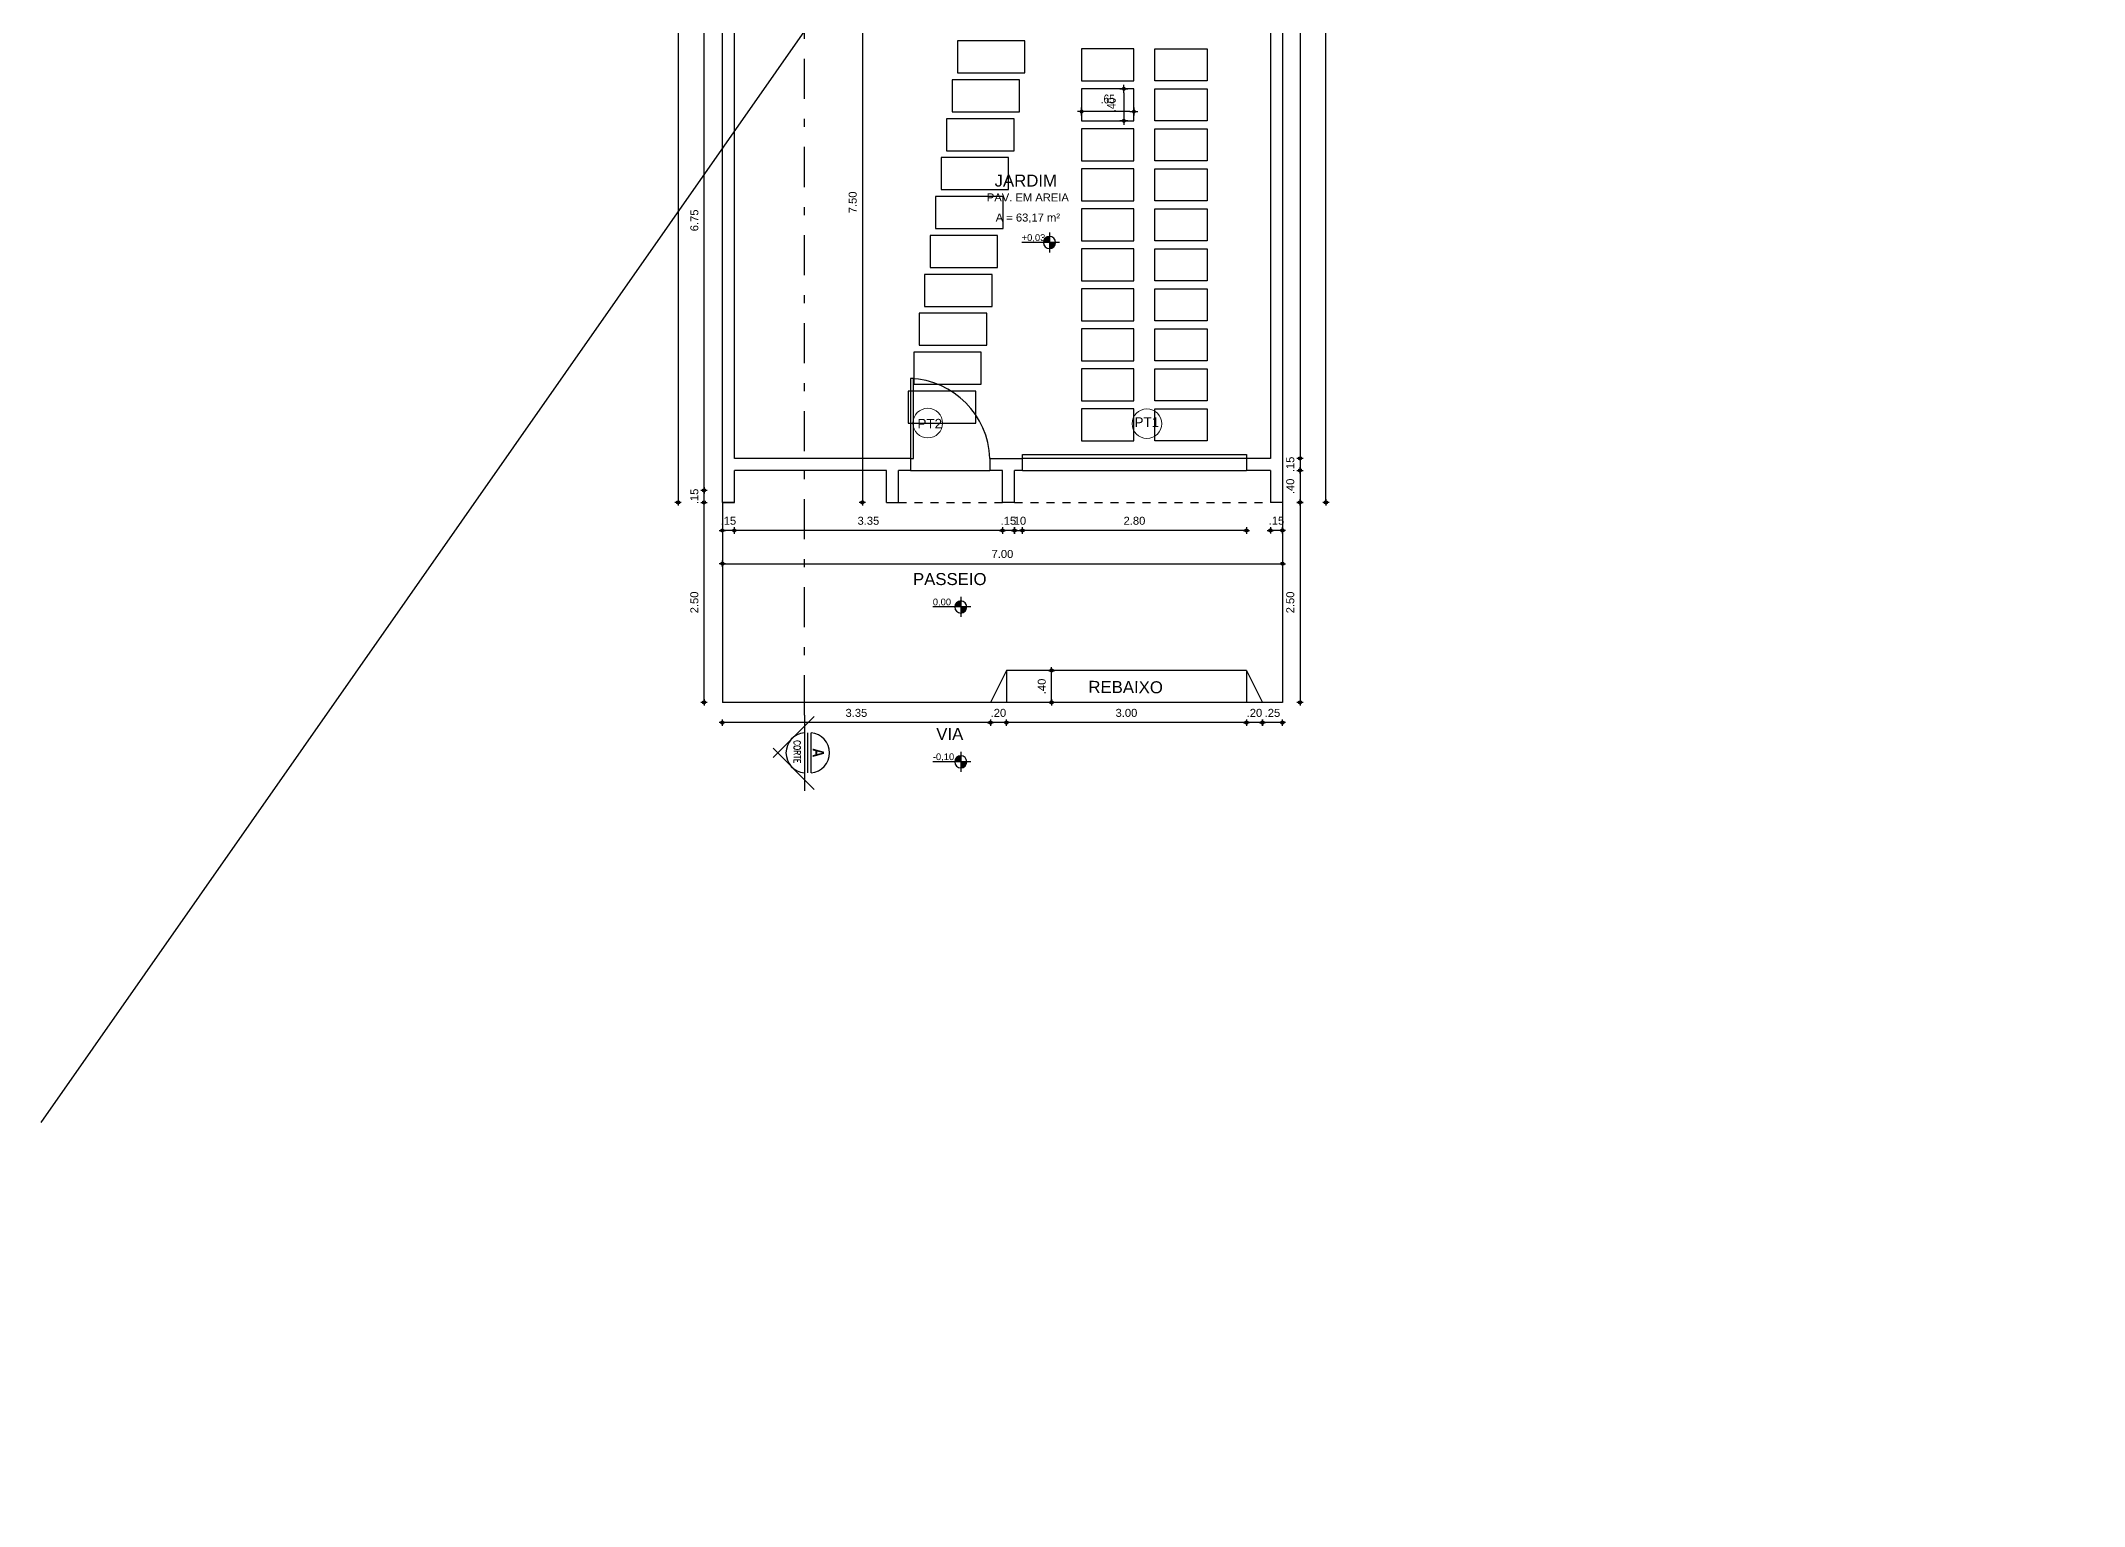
# Model space of a CAD drawing. Header units: millimetres. Extents: x 0 to 5100, y -1 to 1869.
# Drawn here: x 4680.8 to 4706.33, y 962.15 to 980.47 of the extents above; entities that cross this region are included whole.
import ezdxf
from ezdxf.enums import TextEntityAlignment as Align

# ---------------------------------------------------------------- set-up
doc = ezdxf.new("R2010")
doc.units = ezdxf.units.MM
doc.header["$LTSCALE"] = 20
doc.linetypes.add('DASHDOT', pattern=[1, 0.5, -0.25, 0, -0.25])
doc.linetypes.add('HIDDEN', pattern=[0.375, 0.25, -0.125])
for name, color, linetype in [('A-PEN-08', 8, 'Continuous'), ('A-PEN-B', 5, 'Continuous'), ('A-PEN-C', 4, 'Continuous'), ('A-PEN-G', 3, 'Continuous'), ('A-PEN-M', 6, 'Continuous'), ('A-PEN-R', 1, 'Continuous'), ('Calçada', 1, 'Continuous'), ('COTA', 7, 'Continuous'), ('COTAS', 7, 'Continuous'), ('L-Texto', 30, 'Continuous'), ('NIVEIS', 1, 'Continuous'), ('PAREDE2.5', 5, 'Continuous')]:
    doc.layers.add(name, color=color, linetype=linetype)
doc.layers.add('BLOCOS', color=4, linetype='Continuous', lineweight=9)
doc.styles.add('CARIMBO_DADOS', font='arial.ttf', dxfattribs={"height": 0.1})
doc.styles.add('F2', font='ARIALN.TTF')
doc.styles.add('REG60', font='romans.shx', dxfattribs={"width": 0.8, "height": 0.15})
doc.styles.add('REGUA80', font='arial.ttf', dxfattribs={"height": 1})
doc.styles.add('SANSSERIF2', font='sanssb__.ttf', dxfattribs={"width": 0.8})
doc.styles.get("Standard").update_dxf_attribs({"font": 'arial.ttf'})
doc.styles.add('T20', font='PORT2', dxfattribs={"height": 0.2})
doc.styles.add('TEXT', font='arial.ttf')
doc.dimstyles.new('ARQUITETURA', dxfattribs={"dimtxt": 0.11, "dimasz": 0.05, "dimexe": 0.1, "dimexo": 0, "dimgap": 0.1, "dimtad": 1, "dimzin": 5, "dimdsep": 46, "dimtxsty": 'F2', "dimblk": 'COTA', "dimcen": 0, "dimse1": 1, "dimse2": 1, "dimadec": 0, "dimazin": 0, "dimtfac": 2, "dimtix": 1, "dimtmove": 2, "dimatfit": 3, "dimldrblk": 'COTA', "dimfxl": 1, "dimtolj": 1, "dimtzin": 5, "dimarcsym": 0})
doc.dimstyles.get("Standard").update_dxf_attribs({"dimtxt": 0.18, "dimasz": 0.18, "dimexe": 0.18, "dimexo": 0.0625, "dimgap": 0.09, "dimtad": 0, "dimtih": 1, "dimtoh": 1, "dimdec": 4, "dimzin": 0, "dimdsep": 46, "dimtxsty": 'Standard', "dimcen": 0.09, "dimadec": 0, "dimazin": 0, "dimtfac": 1, "dimtdec": 4, "dimtofl": 0, "dimtmove": 0, "dimatfit": 3, "dimfxl": 1, "dimtolj": 1, "dimtzin": 0, "dimarcsym": 0})

# ---------------------------------------------------------------- blocks, each defined once
blk = doc.blocks.new('CIRCULOS')
at = {"layer": 'COTAS'}
for p, q in [((-4, 0), (4, 0)), ((0, 4), (0, -4))]:
    blk.add_line(p, q, dxfattribs=at)
for radius in [2, 1]:
    blk.add_circle((0, 0), radius, dxfattribs=at)
blk = doc.blocks.new('*D141')
at = {"layer": 'PAREDE2.5', "color": 8, "lineweight": -2, "ltscale": 0.05}
blk.add_line((4689.084, 972.209), (4689.084, 974.689), dxfattribs=at)
at = {"layer": 'PAREDE2.5', "color": 8, "lineweight": -2, "ltscale": 0.05, "xscale": 0.01, "yscale": 0.01, "zscale": 0.01}
for p, rotation in [((4689.084, 974.699), 90), ((4689.084, 972.199), 270)]:
    blk.add_blockref('CIRCULOS', p, dxfattribs=dict(at, rotation=rotation))
at = {"layer": 'PAREDE2.5', "color": 230, "ltscale": 0.05, "insert": (4688.963, 973.449), "char_height": 0.1, "attachment_point": 5, "rotation": 90, "style": 'CARIMBO_DADOS'}
blk.add_mtext('\\A1;2.50', dxfattribs=at)
blk = doc.blocks.new('*D142')
at = {"layer": 'PAREDE2.5', "color": 8, "lineweight": -2, "ltscale": 0.05}
for p, q in [((4689.084, 974.859), (4689.084, 974.869)), ((4689.084, 974.699), (4689.084, 974.849)), ((4689.084, 974.689), (4689.084, 974.679))]:
    blk.add_line(p, q, dxfattribs=at)
at = {"layer": 'PAREDE2.5', "color": 8, "lineweight": -2, "ltscale": 0.05, "xscale": 0.01, "yscale": 0.01, "zscale": 0.01}
for p, rotation in [((4689.084, 974.849), 270), ((4689.084, 974.699), 90)]:
    blk.add_blockref('CIRCULOS', p, dxfattribs=dict(at, rotation=rotation))
at = {"layer": 'PAREDE2.5', "color": 230, "ltscale": 0.05, "insert": (4688.963, 974.774), "char_height": 0.1, "attachment_point": 5, "rotation": 90, "style": 'CARIMBO_DADOS'}
blk.add_mtext('\\A1;.15', dxfattribs=at)
blk = doc.blocks.new('*D143')
at = {"layer": 'PAREDE2.5', "color": 8, "lineweight": -2, "ltscale": 0.05}
blk.add_line((4689.084, 974.859), (4689.084, 981.589), dxfattribs=at)
at = {"layer": 'PAREDE2.5', "color": 8, "lineweight": -2, "ltscale": 0.05, "xscale": 0.01, "yscale": 0.01, "zscale": 0.01}
for p, rotation in [((4689.084, 981.599), 90), ((4689.084, 974.849), 270)]:
    blk.add_blockref('CIRCULOS', p, dxfattribs=dict(at, rotation=rotation))
at = {"layer": 'PAREDE2.5', "color": 230, "ltscale": 0.05, "insert": (4688.963, 978.224), "char_height": 0.1, "attachment_point": 5, "rotation": 90, "style": 'CARIMBO_DADOS'}
blk.add_mtext('\\A1;6.75', dxfattribs=at)
blk = doc.blocks.new('*D131')
at = {"layer": 'PAREDE2.5', "color": 8, "lineweight": -2, "ltscale": 0.05}
blk.add_line((4688.76, 999.689), (4688.76, 974.709), dxfattribs=at)
at = {"layer": 'PAREDE2.5', "color": 8, "lineweight": -2, "ltscale": 0.05, "xscale": 0.01, "yscale": 0.01, "zscale": 0.01}
for p, rotation in [((4688.76, 999.699), 90), ((4688.76, 974.699), 270)]:
    blk.add_blockref('CIRCULOS', p, dxfattribs=dict(at, rotation=rotation))
at = {"layer": 'PAREDE2.5', "color": 230, "ltscale": 0.05, "insert": (4688.639, 987.199), "char_height": 0.1, "attachment_point": 5, "rotation": 90, "style": 'CARIMBO_DADOS'}
blk.add_mtext('\\A1;25.00', dxfattribs=at)
blk = doc.blocks.new('*D170')
at = {"layer": 'PAREDE2.5', "color": 8, "lineweight": -2, "ltscale": 0.05}
blk.add_line((4696.533, 986.289), (4696.533, 975.259), dxfattribs=at)
at = {"layer": 'PAREDE2.5', "color": 8, "lineweight": -2, "ltscale": 0.05, "xscale": 0.01, "yscale": 0.01, "zscale": 0.01}
for p, rotation in [((4696.533, 986.299), 90), ((4696.533, 975.249), 270)]:
    blk.add_blockref('CIRCULOS', p, dxfattribs=dict(at, rotation=rotation))
at = {"layer": 'PAREDE2.5', "color": 230, "ltscale": 0.05, "insert": (4696.411, 980.774), "char_height": 0.1, "attachment_point": 5, "rotation": 90, "style": 'CARIMBO_DADOS'}
blk.add_mtext('\\A1;11.05', dxfattribs=at)
blk = doc.blocks.new('*D171')
at = {"layer": 'PAREDE2.5', "color": 8, "lineweight": -2, "ltscale": 0.05}
for p, q in [((4696.533, 975.259), (4696.533, 975.269)), ((4696.533, 975.249), (4696.533, 975.099)), ((4696.533, 975.089), (4696.533, 975.079))]:
    blk.add_line(p, q, dxfattribs=at)
at = {"layer": 'PAREDE2.5', "color": 8, "lineweight": -2, "ltscale": 0.05, "xscale": 0.01, "yscale": 0.01, "zscale": 0.01}
for p, rotation in [((4696.533, 975.249), 270), ((4696.533, 975.099), 90)]:
    blk.add_blockref('CIRCULOS', p, dxfattribs=dict(at, rotation=rotation))
at = {"layer": 'PAREDE2.5', "color": 230, "ltscale": 0.05, "insert": (4696.411, 975.174), "char_height": 0.1, "attachment_point": 5, "rotation": 90, "style": 'CARIMBO_DADOS'}
blk.add_mtext('\\A1;.15', dxfattribs=at)
blk = doc.blocks.new('*D172')
at = {"layer": 'PAREDE2.5', "color": 8, "lineweight": -2, "ltscale": 0.05}
blk.add_line((4696.533, 975.089), (4696.533, 974.709), dxfattribs=at)
at = {"layer": 'PAREDE2.5', "color": 8, "lineweight": -2, "ltscale": 0.05, "xscale": 0.01, "yscale": 0.01, "zscale": 0.01}
for p, rotation in [((4696.533, 975.099), 90), ((4696.533, 974.699), 270)]:
    blk.add_blockref('CIRCULOS', p, dxfattribs=dict(at, rotation=rotation))
at = {"layer": 'PAREDE2.5', "color": 230, "ltscale": 0.05, "insert": (4696.411, 974.899), "char_height": 0.1, "attachment_point": 5, "rotation": 90, "style": 'CARIMBO_DADOS'}
blk.add_mtext('\\A1;.40', dxfattribs=at)
blk = doc.blocks.new('*D173')
at = {"layer": 'PAREDE2.5', "color": 8, "lineweight": -2, "ltscale": 0.05}
blk.add_line((4696.533, 974.689), (4696.533, 972.209), dxfattribs=at)
at = {"layer": 'PAREDE2.5', "color": 8, "lineweight": -2, "ltscale": 0.05, "xscale": 0.01, "yscale": 0.01, "zscale": 0.01}
for p, rotation in [((4696.533, 974.699), 90), ((4696.533, 972.199), 270)]:
    blk.add_blockref('CIRCULOS', p, dxfattribs=dict(at, rotation=rotation))
at = {"layer": 'PAREDE2.5', "color": 230, "ltscale": 0.05, "insert": (4696.411, 973.449), "char_height": 0.1, "attachment_point": 5, "rotation": 90, "style": 'CARIMBO_DADOS'}
blk.add_mtext('\\A1;2.50', dxfattribs=at)
blk = doc.blocks.new('*D135')
at = {"layer": 'PAREDE2.5', "color": 8, "lineweight": -2, "ltscale": 0.05}
blk.add_line((4696.856, 974.709), (4696.856, 999.689), dxfattribs=at)
at = {"layer": 'PAREDE2.5', "color": 8, "lineweight": -2, "ltscale": 0.05, "xscale": 0.01, "yscale": 0.01, "zscale": 0.01}
for p, rotation in [((4696.856, 999.699), 90), ((4696.856, 974.699), 270)]:
    blk.add_blockref('CIRCULOS', p, dxfattribs=dict(at, rotation=rotation))
at = {"layer": 'PAREDE2.5', "color": 230, "ltscale": 0.05, "insert": (4696.735, 987.199), "char_height": 0.1, "attachment_point": 5, "rotation": 90, "style": 'CARIMBO_DADOS'}
blk.add_mtext('\\A1;25.00', dxfattribs=at)
blk = doc.blocks.new('*D174')
at = {"layer": 'PAREDE2.5', "color": 8, "lineweight": -2, "ltscale": 0.05}
for p, q in [((4696.153, 974.349), (4696.143, 974.349)), ((4696.313, 974.349), (4696.163, 974.349)), ((4696.323, 974.349), (4696.333, 974.349))]:
    blk.add_line(p, q, dxfattribs=at)
at = {"layer": 'PAREDE2.5', "color": 8, "lineweight": -2, "ltscale": 0.05, "xscale": 0.01, "yscale": 0.01, "zscale": 0.01}
blk.add_blockref('CIRCULOS', (4696.163, 974.349), dxfattribs=at)
at = {"layer": 'PAREDE2.5', "color": 8, "lineweight": -2, "ltscale": 0.05, "xscale": 0.01, "yscale": 0.01, "zscale": 0.01, "rotation": 180}
blk.add_blockref('CIRCULOS', (4696.313, 974.349), dxfattribs=at)
at = {"layer": 'PAREDE2.5', "color": 230, "ltscale": 0.05, "insert": (4696.238, 974.47), "char_height": 0.1, "attachment_point": 5, "style": 'CARIMBO_DADOS'}
blk.add_mtext('\\A1;.15', dxfattribs=at)
blk = doc.blocks.new('*D175')
at = {"layer": 'PAREDE2.5', "color": 8, "lineweight": -2, "ltscale": 0.05}
for p, q in [((4695.853, -0.751), (4695.843, -0.751)), ((4696.163, -0.751), (4695.863, -0.751)), ((4696.173, -0.751), (4696.183, -0.751))]:
    blk.add_line(p, q, dxfattribs=at)
at = {"layer": 'PAREDE2.5', "color": 8, "lineweight": -2, "ltscale": 0.05, "xscale": 0.01, "yscale": 0.01, "zscale": 0.01}
blk.add_blockref('CIRCULOS', (4695.863, -0.751), dxfattribs=at)
at = {"layer": 'PAREDE2.5', "color": 8, "lineweight": -2, "ltscale": 0.05, "xscale": 0.01, "yscale": 0.01, "zscale": 0.01, "rotation": 180}
blk.add_blockref('CIRCULOS', (4696.163, -0.751), dxfattribs=at)
at = {"layer": 'PAREDE2.5', "color": 230, "ltscale": 0.05, "insert": (4696.013, -0.63), "char_height": 0.1, "attachment_point": 5, "style": 'CARIMBO_DADOS'}
blk.add_mtext('\\A1;.30', dxfattribs=at)
blk = doc.blocks.new('*D176')
at = {"layer": 'PAREDE2.5', "color": 8, "lineweight": -2, "ltscale": 0.05}
blk.add_line((4695.853, 974.348), (4693.073, 974.348), dxfattribs=at)
at = {"layer": 'PAREDE2.5', "color": 8, "lineweight": -2, "ltscale": 0.05, "xscale": 0.01, "yscale": 0.01, "zscale": 0.01, "rotation": 180}
blk.add_blockref('CIRCULOS', (4693.063, 974.348), dxfattribs=at)
at = {"layer": 'PAREDE2.5', "color": 8, "lineweight": -2, "ltscale": 0.05, "xscale": 0.01, "yscale": 0.01, "zscale": 0.01}
blk.add_blockref('CIRCULOS', (4695.863, 974.348), dxfattribs=at)
at = {"layer": 'PAREDE2.5', "color": 230, "ltscale": 0.05, "insert": (4694.463, 974.469), "char_height": 0.1, "attachment_point": 5, "style": 'CARIMBO_DADOS'}
blk.add_mtext('\\A1;2.80', dxfattribs=at)
blk = doc.blocks.new('*D177')
at = {"layer": 'PAREDE2.5', "color": 8, "lineweight": -2, "ltscale": 0.05}
for p, q in [((4692.803, 974.348), (4692.793, 974.348)), ((4692.963, 974.348), (4692.813, 974.348)), ((4692.973, 974.348), (4692.983, 974.348))]:
    blk.add_line(p, q, dxfattribs=at)
at = {"layer": 'PAREDE2.5', "color": 8, "lineweight": -2, "ltscale": 0.05, "xscale": 0.01, "yscale": 0.01, "zscale": 0.01}
blk.add_blockref('CIRCULOS', (4692.813, 974.348), dxfattribs=at)
at = {"layer": 'PAREDE2.5', "color": 8, "lineweight": -2, "ltscale": 0.05, "xscale": 0.01, "yscale": 0.01, "zscale": 0.01, "rotation": 180}
blk.add_blockref('CIRCULOS', (4692.963, 974.348), dxfattribs=at)
at = {"layer": 'PAREDE2.5', "color": 230, "ltscale": 0.05, "insert": (4692.888, 974.469), "char_height": 0.1, "attachment_point": 5, "style": 'CARIMBO_DADOS'}
blk.add_mtext('\\A1;.15', dxfattribs=at)
blk = doc.blocks.new('*D136')
at = {"layer": 'PAREDE2.5', "color": 8, "lineweight": -2, "ltscale": 0.05}
blk.add_line((4692.803, 974.348), (4689.473, 974.348), dxfattribs=at)
at = {"layer": 'PAREDE2.5', "color": 8, "lineweight": -2, "ltscale": 0.05, "xscale": 0.01, "yscale": 0.01, "zscale": 0.01, "rotation": 180}
blk.add_blockref('CIRCULOS', (4689.463, 974.348), dxfattribs=at)
at = {"layer": 'PAREDE2.5', "color": 8, "lineweight": -2, "ltscale": 0.05, "xscale": 0.01, "yscale": 0.01, "zscale": 0.01}
blk.add_blockref('CIRCULOS', (4692.813, 974.348), dxfattribs=at)
at = {"layer": 'PAREDE2.5', "color": 230, "ltscale": 0.05, "insert": (4691.138, 974.469), "char_height": 0.1, "attachment_point": 5, "style": 'CARIMBO_DADOS'}
blk.add_mtext('\\A1;3.35', dxfattribs=at)
blk = doc.blocks.new('*D137')
at = {"layer": 'PAREDE2.5', "color": 8, "lineweight": -2, "ltscale": 0.05}
for p, q in [((4689.303, 974.348), (4689.293, 974.348)), ((4689.463, 974.348), (4689.313, 974.348)), ((4689.473, 974.348), (4689.483, 974.348))]:
    blk.add_line(p, q, dxfattribs=at)
at = {"layer": 'PAREDE2.5', "color": 8, "lineweight": -2, "ltscale": 0.05, "xscale": 0.01, "yscale": 0.01, "zscale": 0.01}
blk.add_blockref('CIRCULOS', (4689.313, 974.348), dxfattribs=at)
at = {"layer": 'PAREDE2.5', "color": 8, "lineweight": -2, "ltscale": 0.05, "xscale": 0.01, "yscale": 0.01, "zscale": 0.01, "rotation": 180}
blk.add_blockref('CIRCULOS', (4689.463, 974.348), dxfattribs=at)
at = {"layer": 'PAREDE2.5', "color": 230, "ltscale": 0.05, "insert": (4689.388, 974.469), "char_height": 0.1, "attachment_point": 5, "style": 'CARIMBO_DADOS'}
blk.add_mtext('\\A1;.15', dxfattribs=at)
blk = doc.blocks.new('*D178')
at = {"layer": 'PAREDE2.5', "color": 8, "lineweight": -2, "ltscale": 0.05}
blk.add_line((4689.323, 973.933), (4696.303, 973.933), dxfattribs=at)
at = {"layer": 'PAREDE2.5', "color": 8, "lineweight": -2, "ltscale": 0.05, "xscale": 0.01, "yscale": 0.01, "zscale": 0.01, "rotation": 180}
blk.add_blockref('CIRCULOS', (4689.313, 973.933), dxfattribs=at)
at = {"layer": 'PAREDE2.5', "color": 8, "lineweight": -2, "ltscale": 0.05, "xscale": 0.01, "yscale": 0.01, "zscale": 0.01}
blk.add_blockref('CIRCULOS', (4696.313, 973.933), dxfattribs=at)
at = {"layer": 'PAREDE2.5', "color": 230, "ltscale": 0.05, "insert": (4692.813, 974.054), "char_height": 0.1, "attachment_point": 5, "style": 'CARIMBO_DADOS'}
blk.add_mtext('\\A1;7.00', dxfattribs=at)
blk = doc.blocks.new('cotas')
at = {"layer": 'L-Texto'}
h = blk.add_hatch(color=6, dxfattribs=at)
h.paths.add_polyline_path([(0.135, 0, 0.414214), (0, 0.135), (0, 0)])
h.paths.add_polyline_path([(0, 0), (-0.135, 0, 0.414214), (0, -0.135)])
for p, q in [((-0.223, 0), (0.621, 0)), ((0, 0.223), (0, -0.223))]:
    blk.add_line(p, q, dxfattribs=at)
blk.add_circle((0, 0), 0.135, dxfattribs=at)
at = {"layer": 'L-Texto', "color": 6, "style": 'T20'}
blk.add_attdef('COTA', (0.167, 0.038), '', height=0.15, dxfattribs=at)
blk = doc.blocks.new('*D179')
at = {"layer": 'PAREDE2.5', "color": 8, "lineweight": -2, "ltscale": 0.05}
for p, q in [((4696.053, 971.947), (4696.043, 971.947)), ((4696.313, 971.947), (4696.063, 971.947)), ((4696.323, 971.947), (4696.333, 971.947))]:
    blk.add_line(p, q, dxfattribs=at)
at = {"layer": 'PAREDE2.5', "color": 8, "lineweight": -2, "ltscale": 0.05, "xscale": 0.01, "yscale": 0.01, "zscale": 0.01}
blk.add_blockref('CIRCULOS', (4696.063, 971.947), dxfattribs=at)
at = {"layer": 'PAREDE2.5', "color": 8, "lineweight": -2, "ltscale": 0.05, "xscale": 0.01, "yscale": 0.01, "zscale": 0.01, "rotation": 180}
blk.add_blockref('CIRCULOS', (4696.313, 971.947), dxfattribs=at)
at = {"layer": 'PAREDE2.5', "color": 230, "ltscale": 0.05, "insert": (4696.188, 972.068), "char_height": 0.1, "attachment_point": 5, "style": 'CARIMBO_DADOS'}
blk.add_mtext('\\A1;.25', dxfattribs=at)
blk = doc.blocks.new('*D180')
at = {"layer": 'PAREDE2.5', "color": 8, "lineweight": -2, "ltscale": 0.05}
for p, q in [((4695.853, 971.947), (4695.843, 971.947)), ((4696.063, 971.947), (4695.863, 971.947)), ((4696.073, 971.947), (4696.083, 971.947))]:
    blk.add_line(p, q, dxfattribs=at)
at = {"layer": 'PAREDE2.5', "color": 8, "lineweight": -2, "ltscale": 0.05, "xscale": 0.01, "yscale": 0.01, "zscale": 0.01}
blk.add_blockref('CIRCULOS', (4695.863, 971.947), dxfattribs=at)
at = {"layer": 'PAREDE2.5', "color": 8, "lineweight": -2, "ltscale": 0.05, "xscale": 0.01, "yscale": 0.01, "zscale": 0.01, "rotation": 180}
blk.add_blockref('CIRCULOS', (4696.063, 971.947), dxfattribs=at)
at = {"layer": 'PAREDE2.5', "color": 230, "ltscale": 0.05, "insert": (4695.963, 972.068), "char_height": 0.1, "attachment_point": 5, "style": 'CARIMBO_DADOS'}
blk.add_mtext('\\A1;.20', dxfattribs=at)
blk = doc.blocks.new('*D181')
at = {"layer": 'PAREDE2.5', "color": 8, "lineweight": -2, "ltscale": 0.05}
blk.add_line((4695.853, 971.947), (4692.873, 971.947), dxfattribs=at)
at = {"layer": 'PAREDE2.5', "color": 8, "lineweight": -2, "ltscale": 0.05, "xscale": 0.01, "yscale": 0.01, "zscale": 0.01, "rotation": 180}
blk.add_blockref('CIRCULOS', (4692.863, 971.947), dxfattribs=at)
at = {"layer": 'PAREDE2.5', "color": 8, "lineweight": -2, "ltscale": 0.05, "xscale": 0.01, "yscale": 0.01, "zscale": 0.01}
blk.add_blockref('CIRCULOS', (4695.863, 971.947), dxfattribs=at)
at = {"layer": 'PAREDE2.5', "color": 230, "ltscale": 0.05, "insert": (4694.363, 972.068), "char_height": 0.1, "attachment_point": 5, "style": 'CARIMBO_DADOS'}
blk.add_mtext('\\A1;3.00', dxfattribs=at)
blk = doc.blocks.new('*D182')
at = {"layer": 'PAREDE2.5', "color": 8, "lineweight": -2, "ltscale": 0.05}
for p, q in [((4692.653, 971.947), (4692.643, 971.947)), ((4692.863, 971.947), (4692.663, 971.947)), ((4692.873, 971.947), (4692.883, 971.947))]:
    blk.add_line(p, q, dxfattribs=at)
at = {"layer": 'PAREDE2.5', "color": 8, "lineweight": -2, "ltscale": 0.05, "xscale": 0.01, "yscale": 0.01, "zscale": 0.01}
blk.add_blockref('CIRCULOS', (4692.663, 971.947), dxfattribs=at)
at = {"layer": 'PAREDE2.5', "color": 8, "lineweight": -2, "ltscale": 0.05, "xscale": 0.01, "yscale": 0.01, "zscale": 0.01, "rotation": 180}
blk.add_blockref('CIRCULOS', (4692.863, 971.947), dxfattribs=at)
at = {"layer": 'PAREDE2.5', "color": 230, "ltscale": 0.05, "insert": (4692.763, 972.068), "char_height": 0.1, "attachment_point": 5, "style": 'CARIMBO_DADOS'}
blk.add_mtext('\\A1;.20', dxfattribs=at)
blk = doc.blocks.new('*D183')
at = {"layer": 'PAREDE2.5', "color": 8, "lineweight": -2, "ltscale": 0.05}
blk.add_line((4692.653, 971.947), (4689.323, 971.947), dxfattribs=at)
at = {"layer": 'PAREDE2.5', "color": 8, "lineweight": -2, "ltscale": 0.05, "xscale": 0.01, "yscale": 0.01, "zscale": 0.01, "rotation": 180}
blk.add_blockref('CIRCULOS', (4689.313, 971.947), dxfattribs=at)
at = {"layer": 'PAREDE2.5', "color": 8, "lineweight": -2, "ltscale": 0.05, "xscale": 0.01, "yscale": 0.01, "zscale": 0.01}
blk.add_blockref('CIRCULOS', (4692.663, 971.947), dxfattribs=at)
at = {"layer": 'PAREDE2.5', "color": 230, "ltscale": 0.05, "insert": (4690.988, 972.068), "char_height": 0.1, "attachment_point": 5, "style": 'CARIMBO_DADOS'}
blk.add_mtext('\\A1;3.35', dxfattribs=at)
blk = doc.blocks.new('*D184')
at = {"layer": 'PAREDE2.5', "color": 8, "lineweight": -2, "ltscale": 0.05}
blk.add_line((4693.427, 972.209), (4693.427, 972.589), dxfattribs=at)
at = {"layer": 'PAREDE2.5', "color": 8, "lineweight": -2, "ltscale": 0.05, "xscale": 0.01, "yscale": 0.01, "zscale": 0.01}
for p, rotation in [((4693.427, 972.599), 90), ((4693.427, 972.199), 270)]:
    blk.add_blockref('CIRCULOS', p, dxfattribs=dict(at, rotation=rotation))
at = {"layer": 'PAREDE2.5', "color": 230, "ltscale": 0.05, "insert": (4693.305, 972.399), "char_height": 0.1, "attachment_point": 5, "rotation": 90, "style": 'CARIMBO_DADOS'}
blk.add_mtext('\\A1;.40', dxfattribs=at)
blk = doc.blocks.new('*D210')
at = {"layer": 'PAREDE2.5', "color": 8, "lineweight": -2, "ltscale": 0.05}
blk.add_line((4691.063, 982.189), (4691.063, 974.709), dxfattribs=at)
at = {"layer": 'PAREDE2.5', "color": 8, "lineweight": -2, "ltscale": 0.05, "xscale": 0.01, "yscale": 0.01, "zscale": 0.01}
for p, rotation in [((4691.063, 982.199), 90), ((4691.063, 974.699), 270)]:
    blk.add_blockref('CIRCULOS', p, dxfattribs=dict(at, rotation=rotation))
at = {"layer": 'PAREDE2.5', "color": 230, "ltscale": 0.05, "insert": (4690.942, 978.449), "char_height": 0.1, "attachment_point": 5, "rotation": 90, "style": 'CARIMBO_DADOS'}
blk.add_mtext('\\A1;7.50', dxfattribs=at)
blk = doc.blocks.new('*D212')
at = {"layer": 'Calçada', "color": 8, "lineweight": -2, "ltscale": 0.05}
for p, q in [((4692.953, 974.348), (4692.943, 974.348)), ((4692.963, 974.348), (4693.063, 974.348)), ((4693.073, 974.348), (4693.083, 974.348))]:
    blk.add_line(p, q, dxfattribs=at)
at = {"layer": 'Calçada', "color": 8, "lineweight": -2, "ltscale": 0.05, "xscale": 0.01, "yscale": 0.01, "zscale": 0.01}
blk.add_blockref('CIRCULOS', (4692.963, 974.348), dxfattribs=at)
at = {"layer": 'Calçada', "color": 8, "lineweight": -2, "ltscale": 0.05, "xscale": 0.01, "yscale": 0.01, "zscale": 0.01, "rotation": 180}
blk.add_blockref('CIRCULOS', (4693.063, 974.348), dxfattribs=at)
at = {"layer": 'Calçada', "color": 230, "ltscale": 0.05, "insert": (4693.013, 974.469), "char_height": 0.1, "attachment_point": 5, "style": 'CARIMBO_DADOS'}
blk.add_mtext('\\A1;.10', dxfattribs=at)
blk = doc.blocks.new('COTA')
at = {"layer": 'COTA'}
for p, q in [((-1, 0), (1, 0)), ((0, 1), (0, -1))]:
    blk.add_line(p, q, dxfattribs=at)
at = {"layer": 'COTA', "const_width": 0.5}
blk.add_lwpolyline([(-0.25, 0, 1), (0.25, 0, 1)], format="xyb", close=True, dxfattribs=at)
blk = doc.blocks.new('*D291')
at = {"color": 0, "lineweight": -2}
blk.add_line((4694.407, 979.584), (4693.853, 979.584), dxfattribs=at)
at = {"color": 0, "lineweight": -2, "xscale": 0.05, "yscale": 0.05, "zscale": 0.05, "rotation": 180}
blk.add_blockref('COTA', (4693.803, 979.584), dxfattribs=at)
at = {"color": 0, "lineweight": -2, "xscale": 0.05, "yscale": 0.05, "zscale": 0.05}
blk.add_blockref('COTA', (4694.457, 979.584), dxfattribs=at)
at = {"color": 0, "insert": (4694.13, 979.74), "char_height": 0.11, "attachment_point": 5, "style": 'F2'}
blk.add_mtext('\\A1;.65', dxfattribs=at)
blk = doc.blocks.new('*D292')
at = {"color": 0, "lineweight": -2}
blk.add_line((4694.331, 979.819), (4694.331, 979.519), dxfattribs=at)
at = {"color": 0, "lineweight": -2, "xscale": 0.05, "yscale": 0.05, "zscale": 0.05}
for p, rotation in [((4694.331, 979.869), 90), ((4694.331, 979.469), 270)]:
    blk.add_blockref('COTA', p, dxfattribs=dict(at, rotation=rotation))
at = {"color": 0, "insert": (4694.175, 979.669), "char_height": 0.11, "attachment_point": 5, "rotation": 90, "style": 'F2'}
blk.add_mtext('\\A1;.40', dxfattribs=at)

msp = doc.modelspace()

# ---------------------------------------------------------------- linework, layer by layer
at = {"color": 4}
msp.add_line((4706.332, 1003.463), (4680.796, 966.947), dxfattribs=at)
at = {"layer": 'A-PEN-08', "linetype": 'HIDDEN', "ltscale": 0.001}
for p, q in [((4691.513, 974.699), (4692.813, 974.699)), ((4692.963, 974.699), (4696.163, 974.699))]:
    msp.add_line(p, q, dxfattribs=at)
at = {"layer": 'A-PEN-B', "ltscale": 0.05}
for p, q in [((4690.461, 972.025), (4689.946, 971.51)), ((4690.338, 972.041), (4690.338, 971.096)), ((4690.461, 971.112), (4689.946, 971.627))]:
    msp.add_line(p, q, dxfattribs=at)
at = {"layer": 'A-PEN-C', "ltscale": 0.05}
for p, q in [((4691.663, 975.099), (4692.657, 975.099)), ((4693.063, 975.099), (4695.863, 975.099)), ((4689.313, 974.699), (4689.313, 972.199)), ((4696.313, 974.699), (4696.313, 972.199)), ((4692.863, 972.599), (4692.663, 972.199)), ((4695.863, 972.599), (4692.863, 972.599)), ((4692.863, 972.599), (4692.863, 972.199)), ((4695.863, 972.599), (4695.863, 972.199)), ((4695.863, 972.599), (4696.063, 972.199)), ((4696.313, 972.199), (4689.313, 972.199))]:
    msp.add_line(p, q, dxfattribs=at)
at = {"layer": 'A-PEN-C'}
for points in [[(4692.251, 980.066), (4693.095, 980.066), (4693.095, 980.466), (4692.251, 980.466)], [(4693.803, 979.969), (4694.457, 979.969), (4694.457, 980.369), (4693.803, 980.369)], [(4695.37, 979.969), (4694.716, 979.969), (4694.716, 980.369), (4695.37, 980.369)], [(4692.183, 979.58), (4693.027, 979.58), (4693.027, 979.98), (4692.183, 979.98)], [(4693.803, 979.469), (4694.457, 979.469), (4694.457, 979.869), (4693.803, 979.869)], [(4695.37, 979.469), (4694.716, 979.469), (4694.716, 979.869), (4695.37, 979.869)], [(4692.115, 979.094), (4692.958, 979.094), (4692.958, 979.494), (4692.115, 979.494)], [(4693.803, 978.969), (4694.457, 978.969), (4694.457, 979.369), (4693.803, 979.369)], [(4695.37, 978.969), (4694.716, 978.969), (4694.716, 979.369), (4695.37, 979.369)], [(4692.046, 978.608), (4692.89, 978.608), (4692.89, 979.008), (4692.046, 979.008)], [(4693.803, 978.469), (4694.457, 978.469), (4694.457, 978.869), (4693.803, 978.869)], [(4695.37, 978.469), (4694.716, 978.469), (4694.716, 978.869), (4695.37, 978.869)], [(4691.978, 978.121), (4692.822, 978.121), (4692.822, 978.521), (4691.978, 978.521)], [(4693.803, 977.969), (4694.457, 977.969), (4694.457, 978.369), (4693.803, 978.369)], [(4695.37, 977.969), (4694.716, 977.969), (4694.716, 978.369), (4695.37, 978.369)], [(4691.91, 977.635), (4692.753, 977.635), (4692.753, 978.035), (4691.91, 978.035)], [(4693.803, 977.469), (4694.457, 977.469), (4694.457, 977.869), (4693.803, 977.869)], [(4695.37, 977.469), (4694.716, 977.469), (4694.716, 977.869), (4695.37, 977.869)], [(4691.841, 977.149), (4692.685, 977.149), (4692.685, 977.549), (4691.841, 977.549)], [(4693.803, 976.969), (4694.457, 976.969), (4694.457, 977.369), (4693.803, 977.369)], [(4695.37, 976.969), (4694.716, 976.969), (4694.716, 977.369), (4695.37, 977.369)], [(4691.773, 976.663), (4692.617, 976.663), (4692.617, 977.063), (4691.773, 977.063)], [(4693.803, 976.469), (4694.457, 976.469), (4694.457, 976.869), (4693.803, 976.869)], [(4695.37, 976.469), (4694.716, 976.469), (4694.716, 976.869), (4695.37, 976.869)], [(4691.705, 976.176), (4692.548, 976.176), (4692.548, 976.576), (4691.705, 976.576)], [(4693.803, 975.969), (4694.457, 975.969), (4694.457, 976.369), (4693.803, 976.369)], [(4695.37, 975.969), (4694.716, 975.969), (4694.716, 976.369), (4695.37, 976.369)], [(4691.636, 975.69), (4692.48, 975.69), (4692.48, 976.09), (4691.636, 976.09)], [(4693.803, 975.469), (4694.457, 975.469), (4694.457, 975.869), (4693.803, 975.869)], [(4695.37, 975.469), (4694.716, 975.469), (4694.716, 975.869), (4695.37, 975.869)]]:
    msp.add_lwpolyline(points, close=True, dxfattribs=at)
at = {"layer": 'A-PEN-G', "ltscale": 0.05}
for p, q in [((4690.38, 971.319), (4690.38, 971.819)), ((4690.422, 971.319), (4690.422, 971.819))]:
    msp.add_line(p, q, dxfattribs=at)
for points in [[(4691.663, 976.249), (4691.663, 975.249), (4691.703, 975.249), (4691.703, 976.249)], [(4695.863, 975.249), (4693.063, 975.249), (4693.063, 975.299), (4695.863, 975.299)]]:
    msp.add_lwpolyline(points, close=True, dxfattribs=at)
for centre, radius, start, end in [((4691.619, 975.211), 1.039, 2.0886, 87.5708), ((4690.359, 971.569), 0.251, 94.7802, 265.2198), ((4690.401, 971.569), 0.251, 274.7802, 85.2198)]:
    msp.add_arc(centre, radius, start, end, dxfattribs=at)
at = {"layer": 'A-PEN-R', "linetype": 'DASHDOT', "ltscale": 0.05}
msp.add_line((4690.338, 972.041), (4690.338, 999.939), dxfattribs=at)
at = {"layer": 'BLOCOS'}
for centre in [(4691.88, 975.69), (4694.619, 975.683)]:
    msp.add_circle(centre, 0.185, dxfattribs=at)
at = {"layer": 'PAREDE2.5', "ltscale": 0.05}
for p, q in [((4689.313, 974.699), (4689.313, 999.699)), ((4696.313, 999.699), (4696.313, 974.699)), ((4696.163, 993.449), (4696.163, 975.249)), ((4689.463, 975.249), (4689.463, 982.199)), ((4691.163, 975.249), (4689.463, 975.249)), ((4691.363, 975.099), (4689.463, 975.099)), ((4689.463, 974.699), (4689.463, 975.099)), ((4691.663, 975.249), (4691.163, 975.249)), ((4691.363, 974.699), (4691.363, 975.099)), ((4691.663, 975.099), (4691.513, 975.099)), ((4691.513, 974.699), (4691.513, 975.099)), ((4691.663, 975.249), (4691.663, 975.099)), ((4692.657, 975.249), (4692.657, 975.099)), ((4692.657, 975.249), (4693.063, 975.249)), ((4692.813, 975.099), (4692.657, 975.099)), ((4692.813, 974.699), (4692.813, 975.099)), ((4693.063, 975.099), (4692.963, 975.099)), ((4692.963, 974.699), (4692.963, 975.099)), ((4693.063, 975.099), (4693.063, 975.249)), ((4696.163, 975.249), (4695.863, 975.249)), ((4695.863, 975.249), (4695.863, 975.099)), ((4696.163, 975.099), (4695.863, 975.099)), ((4696.163, 975.099), (4696.163, 974.849)), ((4696.163, 974.849), (4696.163, 974.699)), ((4696.164, 974.849), (4696.163, 974.849)), ((4689.313, 974.699), (4689.463, 974.699)), ((4689.463, 974.699), (4689.313, 974.699)), ((4691.363, 974.699), (4691.513, 974.699)), ((4692.963, 974.699), (4692.813, 974.699)), ((4696.313, 974.699), (4696.163, 974.699))]:
    msp.add_line(p, q, dxfattribs=at)

# ---------------------------------------------------------------- block references
at = {"layer": 'NIVEIS', "color": 1}
ref = msp.add_blockref('cotas', (4693.402, 977.947), dxfattribs=dict(at, xscale=-0.5599999999994552, yscale=0.5599999999995505, zscale=0.5599999999999999))
ref.add_attrib('COTA', '+0,03', (4693.053, 977.967), dxfattribs={"color": 1, "height": 0.084, "style": 'TEXT'})
ref = msp.add_blockref('cotas', (4692.292, 973.392), dxfattribs=dict(at, xscale=-0.5599999999994552, yscale=0.5599999999995505, zscale=0.5599999999999999))
ref.add_attrib('COTA', '0,00', (4691.943, 973.413), dxfattribs={"color": 1, "height": 0.084, "style": 'TEXT'})
ref = msp.add_blockref('cotas', (4692.292, 971.457), dxfattribs=dict(at, xscale=-0.5599999999994552, yscale=0.5599999999995505, zscale=0.5599999999999999))
ref.add_attrib('COTA', '-0,10', (4691.943, 971.478), dxfattribs={"color": 1, "height": 0.084, "style": 'TEXT'})

# ---------------------------------------------------------------- texts
at = {"color": 230, "attachment_point": 5, "style": 'CARIMBO_DADOS'}
for s, insert, char_height in [('JARDIM', (4693.105, 978.72), 0.15), ('PAV. EM AREIA', (4693.131, 978.511), 0.1), ('A = 63,17 m²', (4693.131, 978.25), 0.1), ('PASSEIO', (4692.155, 973.74), 0.15), ('VIA', (4692.155, 971.805), 0.15)]:
    msp.add_mtext(s, dxfattribs=dict(at, insert=insert, char_height=char_height))
at = {"color": 230, "insert": (4694.353, 972.39), "char_height": 0.15, "attachment_point": 5, "rotation": 359.5827, "style": 'CARIMBO_DADOS'}
msp.add_mtext('REBAIXO', dxfattribs=at)
at = {"layer": 'A-PEN-M', "ltscale": 0.05, "width": 0.8}
for s, height, style, p in [('CORTE', 0.0851, 'REG60', (4690.206, 971.727)), ('A', 0.142, 'SANSSERIF2', (4690.44, 971.627))]:
    msp.add_text(s, height=height, rotation=270, dxfattribs=dict(at, style=style)).set_placement(p)
at = {"layer": 'BLOCOS', "style": 'REGUA80'}
for s, p in [('PT1', (4694.618, 975.642)), ('PT2', (4691.905, 975.623))]:
    msp.add_text(s, height=0.12, dxfattribs=at).set_placement(p, align=Align.CENTER)

# ---------------------------------------------------------------- dimensions: what is measured, and where the dimension line sits
at = {"color": 4}
dim = msp.add_linear_dim(base=(4693.803, 979.584), p1=(4694.457, 979.869), p2=(4693.803, 979.869), dimstyle='ARQUITETURA', override={"dimfxl": 0.5, "dimfxlon": 1}, dxfattribs=at)
dim.commit()
dim.dimension.update_dxf_attribs({"geometry": '*D291', "text_midpoint": (4694.13, 979.74)})
dim = msp.add_linear_dim(base=(4694.331, 979.469), p1=(4694.457, 979.869), p2=(4694.457, 979.469), angle=90, dimstyle='ARQUITETURA', override={"dimfxl": 0.5, "dimfxlon": 1}, dxfattribs=at)
dim.commit()
dim.dimension.update_dxf_attribs({"geometry": '*D292', "text_midpoint": (4694.175, 979.669)})
at = {"layer": 'Calçada', "ltscale": 0.05}
dim = msp.add_linear_dim(base=(4693.063, 974.348), p1=(4692.963, 974.699), p2=(4693.063, 975.099), dimstyle='Standard', override={"dimtxt": 0.1, "dimasz": 0.01, "dimexe": 0, "dimexo": 0, "dimgap": 0.07, "dimtad": 1, "dimtih": 0, "dimtoh": 0, "dimdec": 2, "dimzin": 5, "dimtxsty": 'CARIMBO_DADOS', "dimblk1": 'CIRCULOS', "dimblk2": 'CIRCULOS', "dimsah": 1, "dimcen": 0, "dimse1": 1, "dimse2": 1, "dimclrd": 8, "dimclre": 8, "dimclrt": 230, "dimtfac": 100, "dimtdec": 2, "dimtix": 1, "dimtofl": 1, "dimtmove": 2, "dimldrblk": 'CIRCULOS', "dimtzin": 5}, dxfattribs=at)
dim.commit()
dim.dimension.update_dxf_attribs({"geometry": '*D212', "text_midpoint": (4693.013, 974.469)})
at = {"layer": 'PAREDE2.5', "ltscale": 0.05}
for base, p1, p2, picture, middle in [((4688.76, 974.699), (4689.313, 999.699), (4689.313, 974.699), '*D131', (4688.639, 987.199)), ((4696.856, 999.699), (4696.313, 974.699), (4696.313, 999.699), '*D135', (4696.735, 987.199)), ((4696.533, 975.249), (4695.263, 986.299), (4696.163, 975.249), '*D170', (4696.411, 980.774)), ((4691.063, 974.699), (4692.088, 982.199), (4692.813, 974.699), '*D210', (4690.942, 978.449)), ((4689.084, 981.599), (4689.463, 974.849), (4689.463, 981.599), '*D143', (4688.963, 978.224)), ((4696.533, 975.099), (4696.163, 975.249), (4696.163, 975.099), '*D171', (4696.411, 975.174)), ((4696.533, 974.699), (4696.163, 975.099), (4696.313, 974.699), '*D172', (4696.411, 974.899)), ((4689.084, 974.849), (4689.313, 974.699), (4689.463, 974.849), '*D142', (4688.963, 974.774)), ((4689.084, 974.699), (4689.313, 972.199), (4689.313, 974.699), '*D141', (4688.963, 973.449)), ((4696.533, 972.199), (4696.313, 974.699), (4696.313, 972.199), '*D173', (4696.411, 973.449)), ((4693.427, 972.599), (4693.419, 972.199), (4693.339, 972.599), '*D184', (4693.305, 972.399))]:
    dim = msp.add_linear_dim(base=base, p1=p1, p2=p2, angle=90, dimstyle='Standard', override={"dimtxt": 0.1, "dimasz": 0.01, "dimexe": 0, "dimexo": 0, "dimgap": 0.07, "dimtad": 1, "dimtih": 0, "dimtoh": 0, "dimdec": 2, "dimzin": 5, "dimtxsty": 'CARIMBO_DADOS', "dimblk1": 'CIRCULOS', "dimblk2": 'CIRCULOS', "dimsah": 1, "dimcen": 0, "dimse1": 1, "dimse2": 1, "dimclrd": 8, "dimclre": 8, "dimclrt": 230, "dimtfac": 100, "dimtdec": 2, "dimtix": 1, "dimtofl": 1, "dimtmove": 2, "dimldrblk": 'CIRCULOS', "dimtzin": 5}, dxfattribs=at)
    dim.commit()
    dim.dimension.update_dxf_attribs({"geometry": picture, "text_midpoint": middle})
for base, p1, p2, picture, middle in [((4693.063, 974.348), (4695.863, 975.099), (4693.063, 975.099), '*D176', (4694.463, 974.469)), ((4695.863, -0.751), (4696.163, 0), (4695.863, 975.099), '*D175', (4696.013, -0.63)), ((4689.313, 974.348), (4689.463, 974.849), (4689.313, 974.699), '*D137', (4689.388, 974.469)), ((4689.463, 974.348), (4692.813, 974.699), (4689.463, 974.849), '*D136', (4691.138, 974.469)), ((4692.813, 974.348), (4692.963, 974.699), (4692.813, 974.699), '*D177', (4692.888, 974.469)), ((4696.163, 974.349), (4696.313, 974.699), (4696.163, 0), '*D174', (4696.238, 974.47)), ((4696.313, 973.933), (4689.313, 974.136), (4696.313, 974.136), '*D178', (4692.813, 974.054)), ((4689.313, 971.947), (4692.663, 972.199), (4689.313, 972.199), '*D183', (4690.988, 972.068)), ((4692.663, 971.947), (4692.863, 972.199), (4692.663, 972.199), '*D182', (4692.763, 972.068)), ((4692.863, 971.947), (4695.863, 972.199), (4692.863, 972.199), '*D181', (4694.363, 972.068)), ((4695.863, 971.947), (4696.063, 972.199), (4695.863, 972.199), '*D180', (4695.963, 972.068)), ((4696.063, 971.947), (4696.313, 972.199), (4696.063, 972.199), '*D179', (4696.188, 972.068))]:
    dim = msp.add_linear_dim(base=base, p1=p1, p2=p2, dimstyle='Standard', override={"dimtxt": 0.1, "dimasz": 0.01, "dimexe": 0, "dimexo": 0, "dimgap": 0.07, "dimtad": 1, "dimtih": 0, "dimtoh": 0, "dimdec": 2, "dimzin": 5, "dimtxsty": 'CARIMBO_DADOS', "dimblk1": 'CIRCULOS', "dimblk2": 'CIRCULOS', "dimsah": 1, "dimcen": 0, "dimse1": 1, "dimse2": 1, "dimclrd": 8, "dimclre": 8, "dimclrt": 230, "dimtfac": 100, "dimtdec": 2, "dimtix": 1, "dimtofl": 1, "dimtmove": 2, "dimldrblk": 'CIRCULOS', "dimtzin": 5}, dxfattribs=at)
    dim.commit()
    dim.dimension.update_dxf_attribs({"geometry": picture, "text_midpoint": middle})

doc.saveas('drawing.dxf')
